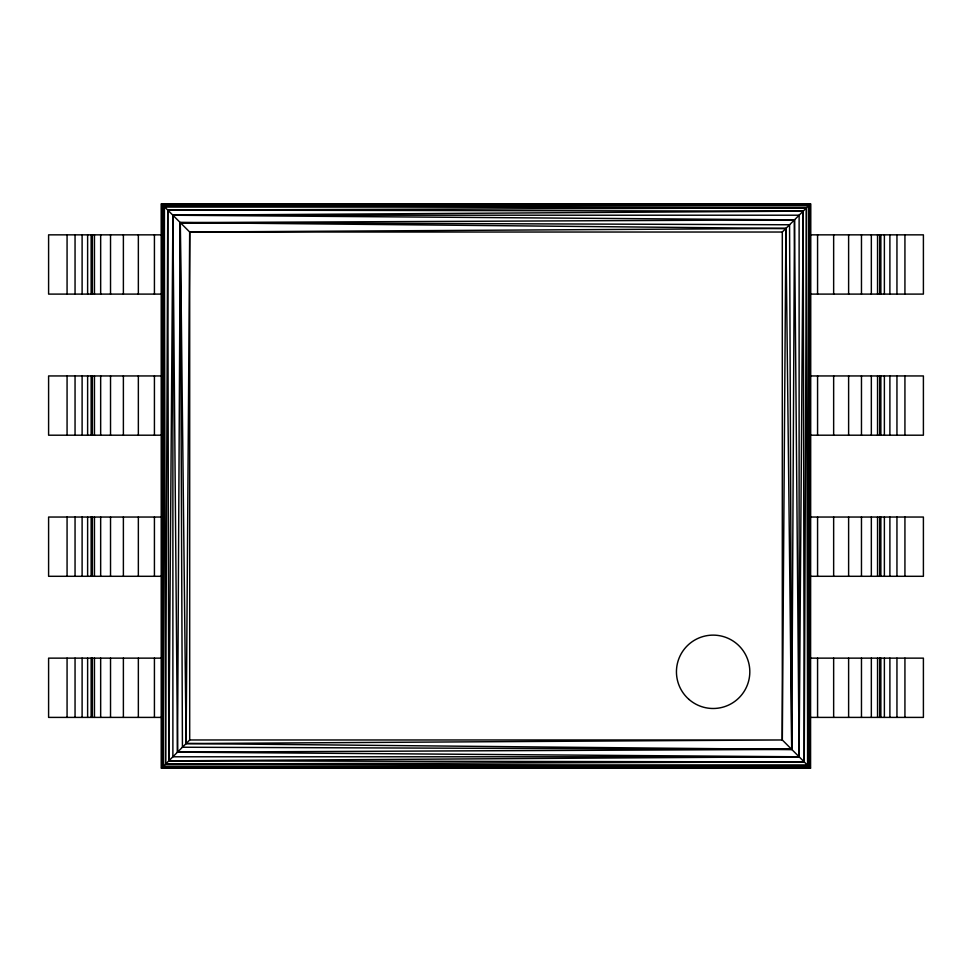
<?xml version="1.0" encoding="UTF-8"?>
<svg xmlns="http://www.w3.org/2000/svg" width="972" height="972" viewBox="0 0 972 972"><rect width="100%" height="100%" fill="white"/><g stroke="black" fill="none" stroke-linecap="round" stroke-linejoin="round"><path stroke-width="1.46" d="M810.527 768.196L161.474 768.196L161.474 203.804L161.474 768.196L810.527 768.196L810.527 203.804L161.474 203.804M782.302 232.029L782.302 739.971L810.296 767.965L810.101 204.217L162.409 204.74L161.899 767.783L809.591 767.26L808.777 205.554L164.341 206.672L165.544 764.126L804.245 761.927L803.188 211.143L172.895 215.225L177.512 752.158L791.718 749.4L785.886 228.444L189.698 232.029L186.114 743.556L791.718 749.4L794.489 219.842L172.895 215.225L168.812 760.857L804.245 761.927L806.456 207.874L164.341 206.672L163.223 766.446L809.591 767.26L810.101 204.217L161.704 204.035L161.899 767.783L810.296 767.965L810.527 203.804L782.302 232.029L189.698 232.029L161.704 204.035M782.302 739.971L785.886 228.444L180.282 222.6L177.512 752.158L799.106 756.775L803.188 211.143L167.755 210.074L165.544 764.126L807.659 765.329L808.777 205.554L162.409 204.74L163.223 766.446L807.659 765.329L806.456 207.874L167.755 210.074L168.812 760.857L799.106 756.775L799.118 215.213L172.895 215.225L172.882 756.787L799.106 756.775L794.489 219.842L180.282 222.6L182.432 747.237L791.718 749.4L789.568 224.763L180.282 222.6L186.114 743.556L782.302 739.971L189.698 739.971L161.474 768.196M161.474 234.847L48.6 234.847L48.6 294.103L161.474 294.103M810.527 234.847L923.4 234.847L923.4 294.103L810.527 294.103M161.474 375.945L48.6 375.945L48.6 435.201L161.474 435.201M810.527 375.945L923.4 375.945L923.4 435.201L810.527 435.201M161.474 517.043L48.6 517.043L48.6 576.299L161.474 576.299M810.527 517.043L923.4 517.043L923.4 576.299L810.527 576.299M161.474 658.141L48.6 658.141L48.6 717.397L161.474 717.397M810.527 658.141L923.4 658.141L923.4 717.397L810.527 717.397M904.932 234.847L904.932 294.103M904.932 375.945L904.932 435.201M904.932 517.043L904.932 576.299M904.932 658.141L904.932 717.397M896.949 234.847L896.949 294.103M896.949 375.945L896.949 435.201M896.949 517.043L896.949 576.299M896.949 658.141L896.949 717.397M889.89 234.847L889.89 294.103M889.89 375.945L889.89 435.201M889.89 517.043L889.89 576.299M889.89 658.141L889.89 717.397M884.374 234.847L884.374 294.103M884.374 375.945L884.374 435.201M884.374 517.043L884.374 576.299M884.374 658.141L884.374 717.397M880.863 234.847L880.863 294.103M880.863 375.945L880.863 435.201M880.863 517.043L880.863 576.299M880.863 658.141L880.863 717.397M879.66 234.847L879.66 294.103M879.66 375.945L879.66 435.201M879.66 517.043L879.66 576.299M879.66 658.141L879.66 717.397M877.546 234.847L877.546 294.103M877.546 375.945L877.546 435.201M877.546 517.043L877.546 576.299M877.546 658.141L877.546 717.397M871.337 234.847L871.337 294.103M871.337 375.945L871.337 435.201M871.337 517.043L871.337 576.299M871.337 658.141L871.337 717.397M861.471 234.847L861.471 294.103M861.471 375.945L861.471 435.201M861.471 517.043L861.471 576.299M861.471 658.141L861.471 717.397M848.617 234.847L848.617 294.103M848.617 375.945L848.617 435.201M848.617 517.043L848.617 576.299M848.617 658.141L848.617 717.397M833.648 234.847L833.648 294.103M833.648 375.945L833.648 435.201M833.648 517.043L833.648 576.299M833.648 658.141L833.648 717.397M817.574 234.847L817.574 294.103M817.574 375.945L817.574 435.201M817.574 517.043L817.574 576.299M817.574 658.141L817.574 717.397M189.698 232.029L189.698 739.971M154.427 234.847L154.427 294.103M154.427 375.945L154.427 435.201M154.427 517.043L154.427 576.299M154.427 658.141L154.427 717.397M138.352 234.847L138.352 294.103M138.352 375.945L138.352 435.201M138.352 517.043L138.352 576.299M138.352 658.141L138.352 717.397M123.383 234.847L123.383 294.103M123.383 375.945L123.383 435.201M123.383 517.043L123.383 576.299M123.383 658.141L123.383 717.397M110.529 234.847L110.529 294.103M110.529 375.945L110.529 435.201M110.529 517.043L110.529 576.299M110.529 658.141L110.529 717.397M100.663 234.847L100.663 294.103M100.663 375.945L100.663 435.201M100.663 517.043L100.663 576.299M100.663 658.141L100.663 717.397M94.454 234.847L94.454 294.103M94.454 375.945L94.454 435.201M94.454 517.043L94.454 576.299M94.454 658.141L94.454 717.397M92.34 234.847L92.34 294.103M92.34 375.945L92.34 435.201M92.34 517.043L92.34 576.299M92.34 658.141L92.34 717.397M91.137 234.847L91.137 294.103M91.137 375.945L91.137 435.201M91.137 517.043L91.137 576.299M91.137 658.141L91.137 717.397M87.626 234.847L87.626 294.103M87.626 375.945L87.626 435.201M87.626 517.043L87.626 576.299M87.626 658.141L87.626 717.397M82.11 234.847L82.11 294.103M82.11 375.945L82.11 435.201M82.11 517.043L82.11 576.299M82.11 658.141L82.11 717.397M75.051 234.847L75.051 294.103M75.051 375.945L75.051 435.201M75.051 517.043L75.051 576.299M75.051 658.141L75.051 717.397M67.068 234.847L67.068 294.103M67.068 375.945L67.068 435.201M67.068 517.043L67.068 576.299M67.068 658.141L67.068 717.397M689.027 699.463A36.681 36.681 0 0 0 749.133 678.845A36.681 36.681 0 0 0 701.225 637.11A36.681 36.681 0 0 0 689.027 699.463"/></g></svg>
